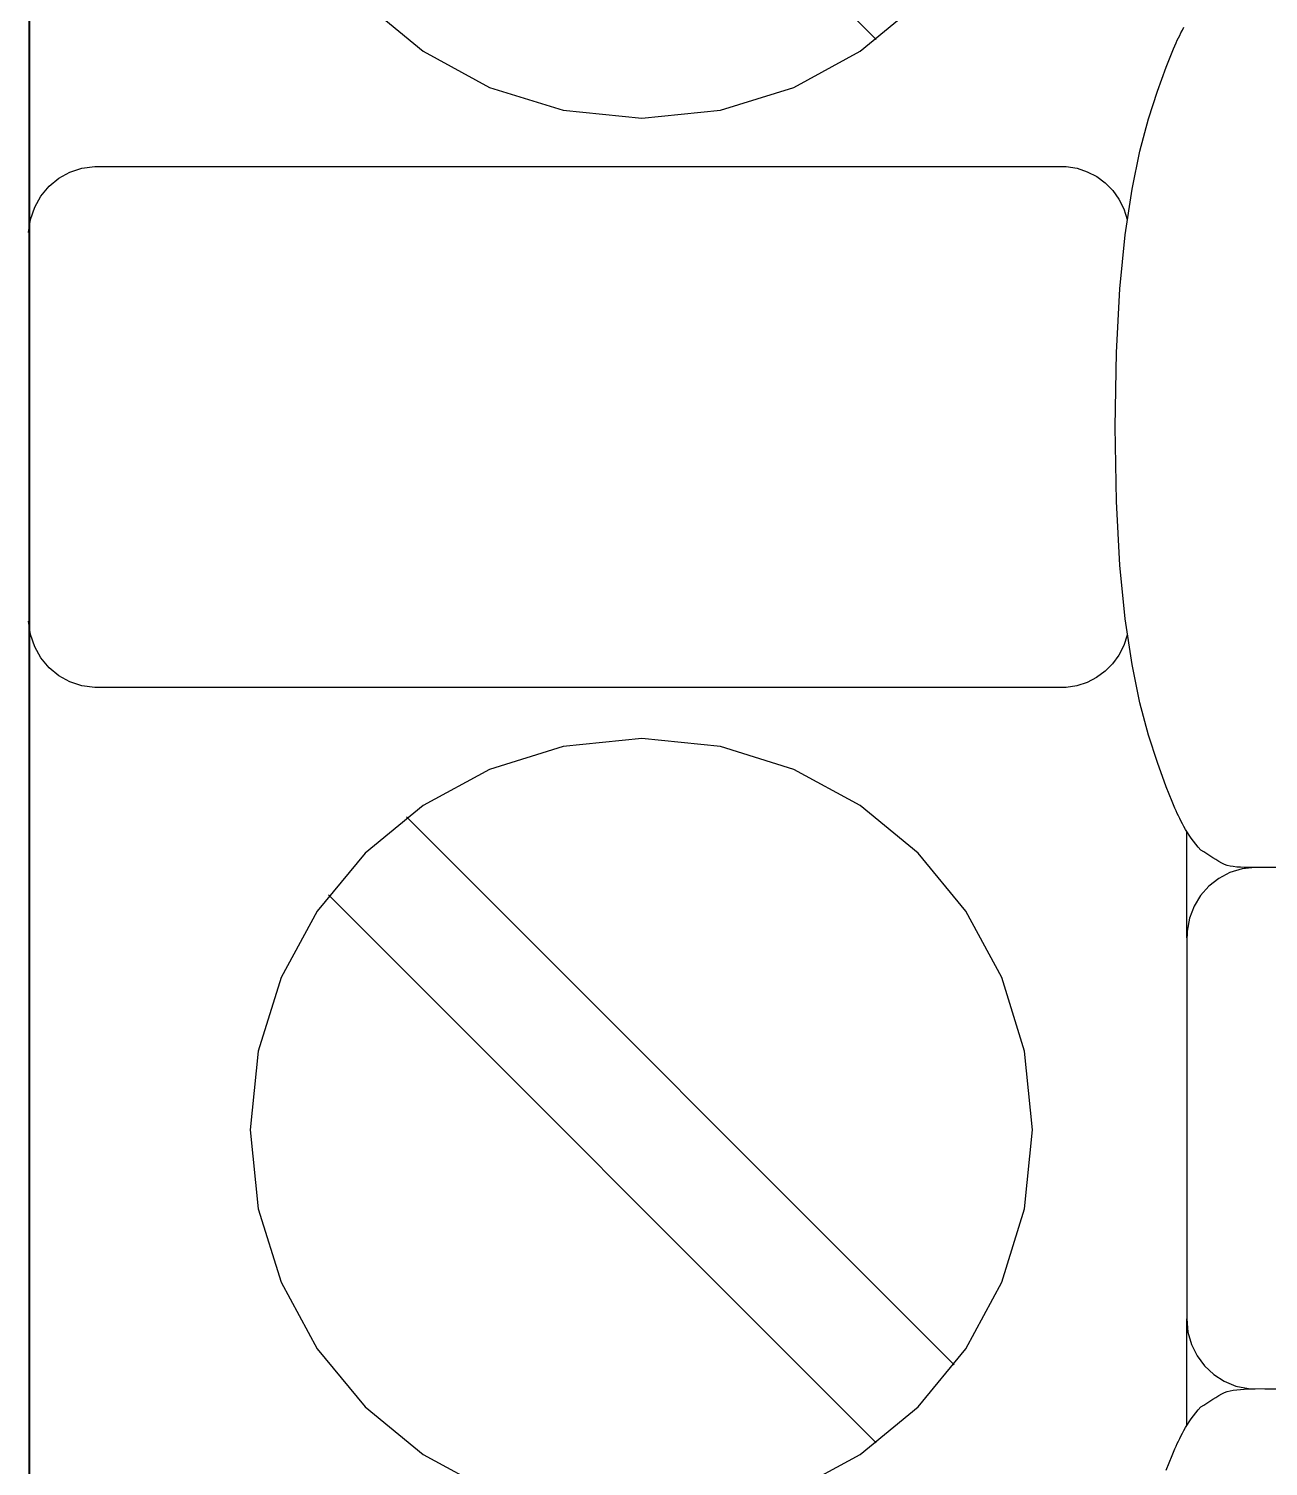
# Model space of a CAD drawing. Extents: x 1 to 47.7, y 0.2 to 35.
# Drawn here: x 34.958 to 35.488, y 17.591 to 18.205 of the extents above; entities that cross this region are included whole.
import ezdxf

# ---------------------------------------------------------------- set-up
doc = ezdxf.new("R2010")
doc.units = 0
doc.header["$MEASUREMENT"] = 0
for name, color, linetype in [('5_1___24__TARGET_LEDS___12', 7, 'CONTINUOUS'), ('6_1__EMPTY_IO_BOARD_POSITI', 7, 'CONTINUOUS'), ('6_2___8__INDEPENDENT_INPUT', 7, 'CONTINUOUS'), ('6_3___8__OPTOISO_INDEPENDE', 7, 'CONTINUOUS'), ('6_4___24__OPTOISO_INDEPEND', 7, 'CONTINUOUS'), ('6_5___8__INDEPENDENT_INPUT', 7, 'CONTINUOUS'), ('6_6___8__INDEPENDENT_INPUT', 7, 'CONTINUOUS'), ('6_7___8__OPTOISO_INDEPENDE', 7, 'CONTINUOUS'), ('6_8___8__OPTOISO_INDEPENDE', 7, 'CONTINUOUS')]:
    doc.layers.add(name, color=color, linetype=linetype)

msp = doc.modelspace()

# ---------------------------------------------------------------- linework, layer by layer
at = {"layer": '5_1___24__TARGET_LEDS___12'}
for points in [[(35.3205, 18.20065), (35.08623, 18.43491)], [(34.95807, 18.25673), (34.95807, 18.16432), (34.95807, 18.06523), (34.95807, 17.9599), (34.95807, 17.84878), (34.95807, 17.73232), (34.95807, 17.61096), (34.95807, 17.48514)], [(35.10191, 18.21609), (35.12671, 18.19565), (35.15515, 18.18022), (35.18656, 18.17046), (35.22027, 18.16706), (35.25395, 18.17046), (35.28532, 18.18022), (35.3137, 18.19565), (35.33842, 18.21609)], [(35.48256, 17.84659), (35.48106, 17.84659), (35.47949, 17.84662), (35.47789, 17.84666), (35.47629, 17.84674), (35.47473, 17.84687), (35.47324, 17.84704), (35.47187, 17.84726), (35.47065, 17.84756), (35.4695, 17.84798), (35.46826, 17.84857), (35.467, 17.84926), (35.46574, 17.85002), (35.46447, 17.85083), (35.4632, 17.85166), (35.46193, 17.8525), (35.46067, 17.85333), (35.45942, 17.85413), (35.45827, 17.85535), (35.4572, 17.85666), (35.45621, 17.85794), (35.45528, 17.8592), (35.45441, 17.86044), (35.45361, 17.86168), (35.45285, 17.86291), (35.45214, 17.86414), (35.45147, 17.86537), (35.45086, 17.86654), (35.4503, 17.86764), (35.44977, 17.86869), (35.44926, 17.86976), (35.44875, 17.87087), (35.44822, 17.87206), (35.44766, 17.87339), (35.44704, 17.87489), (35.44456, 17.88121), (35.44075, 17.89149), (35.43693, 17.90328), (35.43327, 17.91709), (35.42991, 17.93347), (35.42703, 17.95293), (35.42477, 17.976), (35.4233, 18.0032), (35.42277, 18.03506), (35.4233, 18.06692), (35.42477, 18.09412), (35.42703, 18.11719), (35.42991, 18.13665), (35.43327, 18.15302), (35.43693, 18.16684), (35.44075, 18.17863), (35.44456, 18.18891), (35.44704, 18.19522), (35.44766, 18.19672), (35.44822, 18.19805), (35.44875, 18.19925), (35.44926, 18.20036), (35.44977, 18.20142), (35.4503, 18.20248), (35.45086, 18.20357), (35.45147, 18.20474), (35.45214, 18.20598)], [(34.95794, 18.11812), (34.95878, 18.12377), (34.96059, 18.12902), (34.96327, 18.13377), (34.96673, 18.13792), (34.97086, 18.14137), (34.97558, 18.144), (34.98076, 18.14572), (34.98632, 18.14642), (34.99907, 18.14643), (35.0384, 18.14643), (35.09721, 18.14643), (35.16724, 18.14643), (35.24023, 18.14643), (35.3079, 18.14643), (35.36199, 18.14643), (35.39423, 18.14643), (35.40173, 18.14636), (35.40639, 18.14563), (35.41077, 18.14418), (35.41481, 18.14207), (35.41846, 18.13936), (35.42165, 18.13611), (35.42432, 18.13239), (35.42642, 18.12826), (35.42789, 18.12378)], [(35.42789, 17.946), (35.42639, 17.94157), (35.42427, 17.93748), (35.42159, 17.93379), (35.4184, 17.93058), (35.41475, 17.9279), (35.41072, 17.92581), (35.40636, 17.92438), (35.40172, 17.92366), (35.39423, 17.92359), (35.36199, 17.92359), (35.3079, 17.92359), (35.24023, 17.92359), (35.16724, 17.92359), (35.09721, 17.92359), (35.0384, 17.92359), (34.99907, 17.92359), (34.98632, 17.9236), (34.98076, 17.9243), (34.97558, 17.92602), (34.97086, 17.92866), (34.96673, 17.9321), (34.96327, 17.93625), (34.96059, 17.94101), (34.95878, 17.94626), (34.95794, 17.95192)], [(35.28532, 17.58021), (35.3137, 17.59564), (35.33842, 17.61609), (35.35882, 17.64086), (35.37422, 17.6693), (35.38395, 17.70073), (35.38734, 17.73449), (35.38395, 17.76819), (35.37422, 17.79958), (35.35882, 17.82799), (35.33842, 17.85275), (35.3137, 17.87317), (35.28532, 17.8886), (35.25395, 17.89835), (35.22027, 17.90175), (35.18656, 17.89835), (35.15515, 17.8886), (35.12671, 17.87317), (35.10191, 17.85275), (35.08145, 17.82799), (35.06599, 17.79958), (35.05622, 17.76819), (35.05282, 17.73449), (35.05622, 17.70073), (35.06599, 17.6693), (35.08145, 17.64086), (35.10191, 17.61609), (35.12671, 17.59564), (35.15515, 17.58021)], [(35.35392, 17.63406), (35.11966, 17.86833)], [(35.45331, 17.8166), (35.45331, 17.86215)], [(35.49826, 17.84659), (35.48256, 17.84659), (35.477, 17.84605), (35.47179, 17.84449), (35.46703, 17.84202), (35.46283, 17.83874), (35.45927, 17.83474), (35.45645, 17.83014), (35.45448, 17.82502), (35.45345, 17.81949), (35.45331, 17.81497), (35.45331, 17.80317), (35.45331, 17.78262), (35.45331, 17.7565), (35.45331, 17.72799), (35.45331, 17.70028), (35.45331, 17.67655), (35.45331, 17.65997), (35.45331, 17.65374), (35.45384, 17.64804), (35.45536, 17.6427), (35.45776, 17.63783), (35.46096, 17.63351), (35.46485, 17.62986), (35.46935, 17.62697), (35.47434, 17.62494), (35.47974, 17.62388), (35.48665, 17.62374), (35.51638, 17.62374)], [(35.3205, 17.60064), (35.08623, 17.83491)], [(35.45331, 17.6082), (35.45331, 17.65374)], [(35.44456, 17.5889), (35.44704, 17.59522), (35.44766, 17.59672), (35.44822, 17.59805), (35.44875, 17.59925), (35.44926, 17.60036), (35.44977, 17.60142), (35.4503, 17.60248), (35.45086, 17.60357), (35.45147, 17.60474), (35.45214, 17.60597), (35.45285, 17.60721), (35.45361, 17.60843), (35.45441, 17.60967), (35.45528, 17.61091), (35.45621, 17.61217), (35.4572, 17.61345), (35.45827, 17.61476), (35.45942, 17.61599), (35.46067, 17.61678), (35.46193, 17.61761), (35.4632, 17.61845), (35.46447, 17.61929), (35.46574, 17.62009), (35.467, 17.62085), (35.46826, 17.62154), (35.4695, 17.62214), (35.47065, 17.62256), (35.47187, 17.62287), (35.47324, 17.62312), (35.47473, 17.62333), (35.47629, 17.62349), (35.47789, 17.6236), (35.47949, 17.62368), (35.48106, 17.62373), (35.48256, 17.62374)]]:
    msp.add_lwpolyline(points, dxfattribs=at)
at = {"layer": '6_1__EMPTY_IO_BOARD_POSITI'}
msp.add_lwpolyline([(34.95848, 17.5619), (34.95848, 17.64924), (34.95848, 17.73434), (34.95848, 17.81705), (34.95848, 17.89722), (34.95848, 17.9747), (34.95848, 18.04934), (34.95848, 18.12097), (34.95848, 18.18945), (34.95848, 18.25462)], dxfattribs=at)
at = {"layer": '6_2___8__INDEPENDENT_INPUT'}
for points in [[(35.3205, 18.20065), (35.08623, 18.43491)], [(34.95807, 18.25673), (34.95807, 18.16432), (34.95807, 18.06523), (34.95807, 17.9599), (34.95807, 17.84878), (34.95807, 17.73232), (34.95807, 17.61096), (34.95807, 17.48514)], [(35.10191, 18.21609), (35.12671, 18.19565), (35.15515, 18.18022), (35.18656, 18.17046), (35.22027, 18.16706), (35.25395, 18.17046), (35.28532, 18.18022), (35.3137, 18.19565), (35.33842, 18.21609)], [(35.48256, 17.84659), (35.48106, 17.84659), (35.47949, 17.84662), (35.47789, 17.84666), (35.47629, 17.84674), (35.47473, 17.84687), (35.47324, 17.84704), (35.47187, 17.84726), (35.47065, 17.84756), (35.4695, 17.84798), (35.46826, 17.84857), (35.467, 17.84926), (35.46574, 17.85002), (35.46447, 17.85083), (35.4632, 17.85166), (35.46193, 17.8525), (35.46067, 17.85333), (35.45942, 17.85413), (35.45827, 17.85535), (35.4572, 17.85666), (35.45621, 17.85794), (35.45528, 17.8592), (35.45441, 17.86044), (35.45361, 17.86168), (35.45285, 17.86291), (35.45214, 17.86414), (35.45147, 17.86537), (35.45086, 17.86654), (35.4503, 17.86764), (35.44977, 17.86869), (35.44926, 17.86976), (35.44875, 17.87087), (35.44822, 17.87206), (35.44766, 17.87339), (35.44704, 17.87489), (35.44456, 17.88121), (35.44075, 17.89149), (35.43693, 17.90328), (35.43327, 17.91709), (35.42991, 17.93347), (35.42703, 17.95293), (35.42477, 17.976), (35.4233, 18.0032), (35.42277, 18.03506), (35.4233, 18.06692), (35.42477, 18.09412), (35.42703, 18.11719), (35.42991, 18.13665), (35.43327, 18.15302), (35.43693, 18.16684), (35.44075, 18.17863), (35.44456, 18.18891), (35.44704, 18.19522), (35.44766, 18.19672), (35.44822, 18.19805), (35.44875, 18.19925), (35.44926, 18.20036), (35.44977, 18.20142), (35.4503, 18.20248), (35.45086, 18.20357), (35.45147, 18.20474), (35.45214, 18.20598)], [(34.95794, 18.11812), (34.95878, 18.12377), (34.96059, 18.12902), (34.96327, 18.13377), (34.96673, 18.13792), (34.97086, 18.14137), (34.97558, 18.144), (34.98076, 18.14572), (34.98632, 18.14642), (34.99907, 18.14643), (35.0384, 18.14643), (35.09721, 18.14643), (35.16724, 18.14643), (35.24023, 18.14643), (35.3079, 18.14643), (35.36199, 18.14643), (35.39423, 18.14643), (35.40173, 18.14636), (35.40639, 18.14563), (35.41077, 18.14418), (35.41481, 18.14207), (35.41846, 18.13936), (35.42165, 18.13611), (35.42432, 18.13239), (35.42642, 18.12826), (35.42789, 18.12378)], [(35.42789, 17.946), (35.42639, 17.94157), (35.42427, 17.93748), (35.42159, 17.93379), (35.4184, 17.93058), (35.41475, 17.9279), (35.41072, 17.92581), (35.40636, 17.92438), (35.40172, 17.92366), (35.39423, 17.92359), (35.36199, 17.92359), (35.3079, 17.92359), (35.24023, 17.92359), (35.16724, 17.92359), (35.09721, 17.92359), (35.0384, 17.92359), (34.99907, 17.92359), (34.98632, 17.9236), (34.98076, 17.9243), (34.97558, 17.92602), (34.97086, 17.92866), (34.96673, 17.9321), (34.96327, 17.93625), (34.96059, 17.94101), (34.95878, 17.94626), (34.95794, 17.95192)], [(35.28532, 17.58021), (35.3137, 17.59564), (35.33842, 17.61609), (35.35882, 17.64086), (35.37422, 17.6693), (35.38395, 17.70073), (35.38734, 17.73449), (35.38395, 17.76819), (35.37422, 17.79958), (35.35882, 17.82799), (35.33842, 17.85275), (35.3137, 17.87317), (35.28532, 17.8886), (35.25395, 17.89835), (35.22027, 17.90175), (35.18656, 17.89835), (35.15515, 17.8886), (35.12671, 17.87317), (35.10191, 17.85275), (35.08145, 17.82799), (35.06599, 17.79958), (35.05622, 17.76819), (35.05282, 17.73449), (35.05622, 17.70073), (35.06599, 17.6693), (35.08145, 17.64086), (35.10191, 17.61609), (35.12671, 17.59564), (35.15515, 17.58021)], [(35.35392, 17.63406), (35.11966, 17.86833)], [(35.45331, 17.8166), (35.45331, 17.86215)], [(35.49826, 17.84659), (35.48256, 17.84659), (35.477, 17.84605), (35.47179, 17.84449), (35.46703, 17.84202), (35.46283, 17.83874), (35.45927, 17.83474), (35.45645, 17.83014), (35.45448, 17.82502), (35.45345, 17.81949), (35.45331, 17.81497), (35.45331, 17.80317), (35.45331, 17.78262), (35.45331, 17.7565), (35.45331, 17.72799), (35.45331, 17.70028), (35.45331, 17.67655), (35.45331, 17.65997), (35.45331, 17.65374), (35.45384, 17.64804), (35.45536, 17.6427), (35.45776, 17.63783), (35.46096, 17.63351), (35.46485, 17.62986), (35.46935, 17.62697), (35.47434, 17.62494), (35.47974, 17.62388), (35.48665, 17.62374), (35.51638, 17.62374)], [(35.3205, 17.60064), (35.08623, 17.83491)], [(35.45331, 17.6082), (35.45331, 17.65374)], [(35.44456, 17.5889), (35.44704, 17.59522), (35.44766, 17.59672), (35.44822, 17.59805), (35.44875, 17.59925), (35.44926, 17.60036), (35.44977, 17.60142), (35.4503, 17.60248), (35.45086, 17.60357), (35.45147, 17.60474), (35.45214, 17.60597), (35.45285, 17.60721), (35.45361, 17.60843), (35.45441, 17.60967), (35.45528, 17.61091), (35.45621, 17.61217), (35.4572, 17.61345), (35.45827, 17.61476), (35.45942, 17.61599), (35.46067, 17.61678), (35.46193, 17.61761), (35.4632, 17.61845), (35.46447, 17.61929), (35.46574, 17.62009), (35.467, 17.62085), (35.46826, 17.62154), (35.4695, 17.62214), (35.47065, 17.62256), (35.47187, 17.62287), (35.47324, 17.62312), (35.47473, 17.62333), (35.47629, 17.62349), (35.47789, 17.6236), (35.47949, 17.62368), (35.48106, 17.62373), (35.48256, 17.62374)]]:
    msp.add_lwpolyline(points, dxfattribs=at)
at = {"layer": '6_3___8__OPTOISO_INDEPENDE'}
for points in [[(35.3205, 18.20065), (35.08623, 18.43491)], [(34.95807, 18.25673), (34.95807, 18.16432), (34.95807, 18.06523), (34.95807, 17.9599), (34.95807, 17.84878), (34.95807, 17.73232), (34.95807, 17.61096), (34.95807, 17.48514)], [(35.10191, 18.21609), (35.12671, 18.19565), (35.15515, 18.18022), (35.18656, 18.17046), (35.22027, 18.16706), (35.25395, 18.17046), (35.28532, 18.18022), (35.3137, 18.19565), (35.33842, 18.21609)], [(35.48256, 17.84659), (35.48106, 17.84659), (35.47949, 17.84662), (35.47789, 17.84666), (35.47629, 17.84674), (35.47473, 17.84687), (35.47324, 17.84704), (35.47187, 17.84726), (35.47065, 17.84756), (35.4695, 17.84798), (35.46826, 17.84857), (35.467, 17.84926), (35.46574, 17.85002), (35.46447, 17.85083), (35.4632, 17.85166), (35.46193, 17.8525), (35.46067, 17.85333), (35.45942, 17.85413), (35.45827, 17.85535), (35.4572, 17.85666), (35.45621, 17.85794), (35.45528, 17.8592), (35.45441, 17.86044), (35.45361, 17.86168), (35.45285, 17.86291), (35.45214, 17.86414), (35.45147, 17.86537), (35.45086, 17.86654), (35.4503, 17.86764), (35.44977, 17.86869), (35.44926, 17.86976), (35.44875, 17.87087), (35.44822, 17.87206), (35.44766, 17.87339), (35.44704, 17.87489), (35.44456, 17.88121), (35.44075, 17.89149), (35.43693, 17.90328), (35.43327, 17.91709), (35.42991, 17.93347), (35.42703, 17.95293), (35.42477, 17.976), (35.4233, 18.0032), (35.42277, 18.03506), (35.4233, 18.06692), (35.42477, 18.09412), (35.42703, 18.11719), (35.42991, 18.13665), (35.43327, 18.15302), (35.43693, 18.16684), (35.44075, 18.17863), (35.44456, 18.18891), (35.44704, 18.19522), (35.44766, 18.19672), (35.44822, 18.19805), (35.44875, 18.19925), (35.44926, 18.20036), (35.44977, 18.20142), (35.4503, 18.20248), (35.45086, 18.20357), (35.45147, 18.20474), (35.45214, 18.20598)], [(34.95794, 18.11812), (34.95878, 18.12377), (34.96059, 18.12902), (34.96327, 18.13377), (34.96673, 18.13792), (34.97086, 18.14137), (34.97558, 18.144), (34.98076, 18.14572), (34.98632, 18.14642), (34.99907, 18.14643), (35.0384, 18.14643), (35.09721, 18.14643), (35.16724, 18.14643), (35.24023, 18.14643), (35.3079, 18.14643), (35.36199, 18.14643), (35.39423, 18.14643), (35.40173, 18.14636), (35.40639, 18.14563), (35.41077, 18.14418), (35.41481, 18.14207), (35.41846, 18.13936), (35.42165, 18.13611), (35.42432, 18.13239), (35.42642, 18.12826), (35.42789, 18.12378)], [(35.42789, 17.946), (35.42639, 17.94157), (35.42427, 17.93748), (35.42159, 17.93379), (35.4184, 17.93058), (35.41475, 17.9279), (35.41072, 17.92581), (35.40636, 17.92438), (35.40172, 17.92366), (35.39423, 17.92359), (35.36199, 17.92359), (35.3079, 17.92359), (35.24023, 17.92359), (35.16724, 17.92359), (35.09721, 17.92359), (35.0384, 17.92359), (34.99907, 17.92359), (34.98632, 17.9236), (34.98076, 17.9243), (34.97558, 17.92602), (34.97086, 17.92866), (34.96673, 17.9321), (34.96327, 17.93625), (34.96059, 17.94101), (34.95878, 17.94626), (34.95794, 17.95192)], [(35.28532, 17.58021), (35.3137, 17.59564), (35.33842, 17.61609), (35.35882, 17.64086), (35.37422, 17.6693), (35.38395, 17.70073), (35.38734, 17.73449), (35.38395, 17.76819), (35.37422, 17.79958), (35.35882, 17.82799), (35.33842, 17.85275), (35.3137, 17.87317), (35.28532, 17.8886), (35.25395, 17.89835), (35.22027, 17.90175), (35.18656, 17.89835), (35.15515, 17.8886), (35.12671, 17.87317), (35.10191, 17.85275), (35.08145, 17.82799), (35.06599, 17.79958), (35.05622, 17.76819), (35.05282, 17.73449), (35.05622, 17.70073), (35.06599, 17.6693), (35.08145, 17.64086), (35.10191, 17.61609), (35.12671, 17.59564), (35.15515, 17.58021)], [(35.35392, 17.63406), (35.11966, 17.86833)], [(35.45331, 17.8166), (35.45331, 17.86215)], [(35.49826, 17.84659), (35.48256, 17.84659), (35.477, 17.84605), (35.47179, 17.84449), (35.46703, 17.84202), (35.46283, 17.83874), (35.45927, 17.83474), (35.45645, 17.83014), (35.45448, 17.82502), (35.45345, 17.81949), (35.45331, 17.81497), (35.45331, 17.80317), (35.45331, 17.78262), (35.45331, 17.7565), (35.45331, 17.72799), (35.45331, 17.70028), (35.45331, 17.67655), (35.45331, 17.65997), (35.45331, 17.65374), (35.45384, 17.64804), (35.45536, 17.6427), (35.45776, 17.63783), (35.46096, 17.63351), (35.46485, 17.62986), (35.46935, 17.62697), (35.47434, 17.62494), (35.47974, 17.62388), (35.48665, 17.62374), (35.51638, 17.62374)], [(35.3205, 17.60064), (35.08623, 17.83491)], [(35.45331, 17.6082), (35.45331, 17.65374)], [(35.44456, 17.5889), (35.44704, 17.59522), (35.44766, 17.59672), (35.44822, 17.59805), (35.44875, 17.59925), (35.44926, 17.60036), (35.44977, 17.60142), (35.4503, 17.60248), (35.45086, 17.60357), (35.45147, 17.60474), (35.45214, 17.60597), (35.45285, 17.60721), (35.45361, 17.60843), (35.45441, 17.60967), (35.45528, 17.61091), (35.45621, 17.61217), (35.4572, 17.61345), (35.45827, 17.61476), (35.45942, 17.61599), (35.46067, 17.61678), (35.46193, 17.61761), (35.4632, 17.61845), (35.46447, 17.61929), (35.46574, 17.62009), (35.467, 17.62085), (35.46826, 17.62154), (35.4695, 17.62214), (35.47065, 17.62256), (35.47187, 17.62287), (35.47324, 17.62312), (35.47473, 17.62333), (35.47629, 17.62349), (35.47789, 17.6236), (35.47949, 17.62368), (35.48106, 17.62373), (35.48256, 17.62374)]]:
    msp.add_lwpolyline(points, dxfattribs=at)
at = {"layer": '6_4___24__OPTOISO_INDEPEND'}
for points in [[(35.3205, 18.20065), (35.08623, 18.43491)], [(34.95807, 18.25673), (34.95807, 18.16432), (34.95807, 18.06523), (34.95807, 17.9599), (34.95807, 17.84878), (34.95807, 17.73232), (34.95807, 17.61096), (34.95807, 17.48514)], [(35.10191, 18.21609), (35.12671, 18.19565), (35.15515, 18.18022), (35.18656, 18.17046), (35.22027, 18.16706), (35.25395, 18.17046), (35.28532, 18.18022), (35.3137, 18.19565), (35.33842, 18.21609)], [(35.48256, 17.84659), (35.48106, 17.84659), (35.47949, 17.84662), (35.47789, 17.84666), (35.47629, 17.84674), (35.47473, 17.84687), (35.47324, 17.84704), (35.47187, 17.84726), (35.47065, 17.84756), (35.4695, 17.84798), (35.46826, 17.84857), (35.467, 17.84926), (35.46574, 17.85002), (35.46447, 17.85083), (35.4632, 17.85166), (35.46193, 17.8525), (35.46067, 17.85333), (35.45942, 17.85413), (35.45827, 17.85535), (35.4572, 17.85666), (35.45621, 17.85794), (35.45528, 17.8592), (35.45441, 17.86044), (35.45361, 17.86168), (35.45285, 17.86291), (35.45214, 17.86414), (35.45147, 17.86537), (35.45086, 17.86654), (35.4503, 17.86764), (35.44977, 17.86869), (35.44926, 17.86976), (35.44875, 17.87087), (35.44822, 17.87206), (35.44766, 17.87339), (35.44704, 17.87489), (35.44456, 17.88121), (35.44075, 17.89149), (35.43693, 17.90328), (35.43327, 17.91709), (35.42991, 17.93347), (35.42703, 17.95293), (35.42477, 17.976), (35.4233, 18.0032), (35.42277, 18.03506), (35.4233, 18.06692), (35.42477, 18.09412), (35.42703, 18.11719), (35.42991, 18.13665), (35.43327, 18.15302), (35.43693, 18.16684), (35.44075, 18.17863), (35.44456, 18.18891), (35.44704, 18.19522), (35.44766, 18.19672), (35.44822, 18.19805), (35.44875, 18.19925), (35.44926, 18.20036), (35.44977, 18.20142), (35.4503, 18.20248), (35.45086, 18.20357), (35.45147, 18.20474), (35.45214, 18.20598)], [(34.95794, 18.11812), (34.95878, 18.12377), (34.96059, 18.12902), (34.96327, 18.13377), (34.96673, 18.13792), (34.97086, 18.14137), (34.97558, 18.144), (34.98076, 18.14572), (34.98632, 18.14642), (34.99907, 18.14643), (35.0384, 18.14643), (35.09721, 18.14643), (35.16724, 18.14643), (35.24023, 18.14643), (35.3079, 18.14643), (35.36199, 18.14643), (35.39423, 18.14643), (35.40173, 18.14636), (35.40639, 18.14563), (35.41077, 18.14418), (35.41481, 18.14207), (35.41846, 18.13936), (35.42165, 18.13611), (35.42432, 18.13239), (35.42642, 18.12826), (35.42789, 18.12378)], [(35.42789, 17.946), (35.42639, 17.94157), (35.42427, 17.93748), (35.42159, 17.93379), (35.4184, 17.93058), (35.41475, 17.9279), (35.41072, 17.92581), (35.40636, 17.92438), (35.40172, 17.92366), (35.39423, 17.92359), (35.36199, 17.92359), (35.3079, 17.92359), (35.24023, 17.92359), (35.16724, 17.92359), (35.09721, 17.92359), (35.0384, 17.92359), (34.99907, 17.92359), (34.98632, 17.9236), (34.98076, 17.9243), (34.97558, 17.92602), (34.97086, 17.92866), (34.96673, 17.9321), (34.96327, 17.93625), (34.96059, 17.94101), (34.95878, 17.94626), (34.95794, 17.95192)], [(35.28532, 17.58021), (35.3137, 17.59564), (35.33842, 17.61609), (35.35882, 17.64086), (35.37422, 17.6693), (35.38395, 17.70073), (35.38734, 17.73449), (35.38395, 17.76819), (35.37422, 17.79958), (35.35882, 17.82799), (35.33842, 17.85275), (35.3137, 17.87317), (35.28532, 17.8886), (35.25395, 17.89835), (35.22027, 17.90175), (35.18656, 17.89835), (35.15515, 17.8886), (35.12671, 17.87317), (35.10191, 17.85275), (35.08145, 17.82799), (35.06599, 17.79958), (35.05622, 17.76819), (35.05282, 17.73449), (35.05622, 17.70073), (35.06599, 17.6693), (35.08145, 17.64086), (35.10191, 17.61609), (35.12671, 17.59564), (35.15515, 17.58021)], [(35.35392, 17.63406), (35.11966, 17.86833)], [(35.45331, 17.8166), (35.45331, 17.86215)], [(35.49826, 17.84659), (35.48256, 17.84659), (35.477, 17.84605), (35.47179, 17.84449), (35.46703, 17.84202), (35.46283, 17.83874), (35.45927, 17.83474), (35.45645, 17.83014), (35.45448, 17.82502), (35.45345, 17.81949), (35.45331, 17.81497), (35.45331, 17.80317), (35.45331, 17.78262), (35.45331, 17.7565), (35.45331, 17.72799), (35.45331, 17.70028), (35.45331, 17.67655), (35.45331, 17.65997), (35.45331, 17.65374), (35.45384, 17.64804), (35.45536, 17.6427), (35.45776, 17.63783), (35.46096, 17.63351), (35.46485, 17.62986), (35.46935, 17.62697), (35.47434, 17.62494), (35.47974, 17.62388), (35.48665, 17.62374), (35.51638, 17.62374)], [(35.3205, 17.60064), (35.08623, 17.83491)], [(35.45331, 17.6082), (35.45331, 17.65374)], [(35.44456, 17.5889), (35.44704, 17.59522), (35.44766, 17.59672), (35.44822, 17.59805), (35.44875, 17.59925), (35.44926, 17.60036), (35.44977, 17.60142), (35.4503, 17.60248), (35.45086, 17.60357), (35.45147, 17.60474), (35.45214, 17.60597), (35.45285, 17.60721), (35.45361, 17.60843), (35.45441, 17.60967), (35.45528, 17.61091), (35.45621, 17.61217), (35.4572, 17.61345), (35.45827, 17.61476), (35.45942, 17.61599), (35.46067, 17.61678), (35.46193, 17.61761), (35.4632, 17.61845), (35.46447, 17.61929), (35.46574, 17.62009), (35.467, 17.62085), (35.46826, 17.62154), (35.4695, 17.62214), (35.47065, 17.62256), (35.47187, 17.62287), (35.47324, 17.62312), (35.47473, 17.62333), (35.47629, 17.62349), (35.47789, 17.6236), (35.47949, 17.62368), (35.48106, 17.62373), (35.48256, 17.62374)]]:
    msp.add_lwpolyline(points, dxfattribs=at)
at = {"layer": '6_5___8__INDEPENDENT_INPUT'}
for points in [[(35.3205, 18.20065), (35.08623, 18.43491)], [(34.95807, 18.25673), (34.95807, 18.16432), (34.95807, 18.06523), (34.95807, 17.9599), (34.95807, 17.84878), (34.95807, 17.73232), (34.95807, 17.61096), (34.95807, 17.48514)], [(35.10191, 18.21609), (35.12671, 18.19565), (35.15515, 18.18022), (35.18656, 18.17046), (35.22027, 18.16706), (35.25395, 18.17046), (35.28532, 18.18022), (35.3137, 18.19565), (35.33842, 18.21609)], [(35.48256, 17.84659), (35.48106, 17.84659), (35.47949, 17.84662), (35.47789, 17.84666), (35.47629, 17.84674), (35.47473, 17.84687), (35.47324, 17.84704), (35.47187, 17.84726), (35.47065, 17.84756), (35.4695, 17.84798), (35.46826, 17.84857), (35.467, 17.84926), (35.46574, 17.85002), (35.46447, 17.85083), (35.4632, 17.85166), (35.46193, 17.8525), (35.46067, 17.85333), (35.45942, 17.85413), (35.45827, 17.85535), (35.4572, 17.85666), (35.45621, 17.85794), (35.45528, 17.8592), (35.45441, 17.86044), (35.45361, 17.86168), (35.45285, 17.86291), (35.45214, 17.86414), (35.45147, 17.86537), (35.45086, 17.86654), (35.4503, 17.86764), (35.44977, 17.86869), (35.44926, 17.86976), (35.44875, 17.87087), (35.44822, 17.87206), (35.44766, 17.87339), (35.44704, 17.87489), (35.44456, 17.88121), (35.44075, 17.89149), (35.43693, 17.90328), (35.43327, 17.91709), (35.42991, 17.93347), (35.42703, 17.95293), (35.42477, 17.976), (35.4233, 18.0032), (35.42277, 18.03506), (35.4233, 18.06692), (35.42477, 18.09412), (35.42703, 18.11719), (35.42991, 18.13665), (35.43327, 18.15302), (35.43693, 18.16684), (35.44075, 18.17863), (35.44456, 18.18891), (35.44704, 18.19522), (35.44766, 18.19672), (35.44822, 18.19805), (35.44875, 18.19925), (35.44926, 18.20036), (35.44977, 18.20142), (35.4503, 18.20248), (35.45086, 18.20357), (35.45147, 18.20474), (35.45214, 18.20598)], [(34.95794, 18.11812), (34.95878, 18.12377), (34.96059, 18.12902), (34.96327, 18.13377), (34.96673, 18.13792), (34.97086, 18.14137), (34.97558, 18.144), (34.98076, 18.14572), (34.98632, 18.14642), (34.99907, 18.14643), (35.0384, 18.14643), (35.09721, 18.14643), (35.16724, 18.14643), (35.24023, 18.14643), (35.3079, 18.14643), (35.36199, 18.14643), (35.39423, 18.14643), (35.40173, 18.14636), (35.40639, 18.14563), (35.41077, 18.14418), (35.41481, 18.14207), (35.41846, 18.13936), (35.42165, 18.13611), (35.42432, 18.13239), (35.42642, 18.12826), (35.42789, 18.12378)], [(35.42789, 17.946), (35.42639, 17.94157), (35.42427, 17.93748), (35.42159, 17.93379), (35.4184, 17.93058), (35.41475, 17.9279), (35.41072, 17.92581), (35.40636, 17.92438), (35.40172, 17.92366), (35.39423, 17.92359), (35.36199, 17.92359), (35.3079, 17.92359), (35.24023, 17.92359), (35.16724, 17.92359), (35.09721, 17.92359), (35.0384, 17.92359), (34.99907, 17.92359), (34.98632, 17.9236), (34.98076, 17.9243), (34.97558, 17.92602), (34.97086, 17.92866), (34.96673, 17.9321), (34.96327, 17.93625), (34.96059, 17.94101), (34.95878, 17.94626), (34.95794, 17.95192)], [(35.28532, 17.58021), (35.3137, 17.59564), (35.33842, 17.61609), (35.35882, 17.64086), (35.37422, 17.6693), (35.38395, 17.70073), (35.38734, 17.73449), (35.38395, 17.76819), (35.37422, 17.79958), (35.35882, 17.82799), (35.33842, 17.85275), (35.3137, 17.87317), (35.28532, 17.8886), (35.25395, 17.89835), (35.22027, 17.90175), (35.18656, 17.89835), (35.15515, 17.8886), (35.12671, 17.87317), (35.10191, 17.85275), (35.08145, 17.82799), (35.06599, 17.79958), (35.05622, 17.76819), (35.05282, 17.73449), (35.05622, 17.70073), (35.06599, 17.6693), (35.08145, 17.64086), (35.10191, 17.61609), (35.12671, 17.59564), (35.15515, 17.58021)], [(35.35392, 17.63406), (35.11966, 17.86833)], [(35.45331, 17.8166), (35.45331, 17.86215)], [(35.49826, 17.84659), (35.48256, 17.84659), (35.477, 17.84605), (35.47179, 17.84449), (35.46703, 17.84202), (35.46283, 17.83874), (35.45927, 17.83474), (35.45645, 17.83014), (35.45448, 17.82502), (35.45345, 17.81949), (35.45331, 17.81497), (35.45331, 17.80317), (35.45331, 17.78262), (35.45331, 17.7565), (35.45331, 17.72799), (35.45331, 17.70028), (35.45331, 17.67655), (35.45331, 17.65997), (35.45331, 17.65374), (35.45384, 17.64804), (35.45536, 17.6427), (35.45776, 17.63783), (35.46096, 17.63351), (35.46485, 17.62986), (35.46935, 17.62697), (35.47434, 17.62494), (35.47974, 17.62388), (35.48665, 17.62374), (35.51638, 17.62374)], [(35.3205, 17.60064), (35.08623, 17.83491)], [(35.45331, 17.6082), (35.45331, 17.65374)], [(35.44456, 17.5889), (35.44704, 17.59522), (35.44766, 17.59672), (35.44822, 17.59805), (35.44875, 17.59925), (35.44926, 17.60036), (35.44977, 17.60142), (35.4503, 17.60248), (35.45086, 17.60357), (35.45147, 17.60474), (35.45214, 17.60597), (35.45285, 17.60721), (35.45361, 17.60843), (35.45441, 17.60967), (35.45528, 17.61091), (35.45621, 17.61217), (35.4572, 17.61345), (35.45827, 17.61476), (35.45942, 17.61599), (35.46067, 17.61678), (35.46193, 17.61761), (35.4632, 17.61845), (35.46447, 17.61929), (35.46574, 17.62009), (35.467, 17.62085), (35.46826, 17.62154), (35.4695, 17.62214), (35.47065, 17.62256), (35.47187, 17.62287), (35.47324, 17.62312), (35.47473, 17.62333), (35.47629, 17.62349), (35.47789, 17.6236), (35.47949, 17.62368), (35.48106, 17.62373), (35.48256, 17.62374)]]:
    msp.add_lwpolyline(points, dxfattribs=at)
at = {"layer": '6_6___8__INDEPENDENT_INPUT'}
for points in [[(35.3205, 18.20065), (35.08623, 18.43491)], [(34.95807, 18.25673), (34.95807, 18.16432), (34.95807, 18.06523), (34.95807, 17.9599), (34.95807, 17.84878), (34.95807, 17.73232), (34.95807, 17.61096), (34.95807, 17.48514)], [(35.10191, 18.21609), (35.12671, 18.19565), (35.15515, 18.18022), (35.18656, 18.17046), (35.22027, 18.16706), (35.25395, 18.17046), (35.28532, 18.18022), (35.3137, 18.19565), (35.33842, 18.21609)], [(35.48256, 17.84659), (35.48106, 17.84659), (35.47949, 17.84662), (35.47789, 17.84666), (35.47629, 17.84674), (35.47473, 17.84687), (35.47324, 17.84704), (35.47187, 17.84726), (35.47065, 17.84756), (35.4695, 17.84798), (35.46826, 17.84857), (35.467, 17.84926), (35.46574, 17.85002), (35.46447, 17.85083), (35.4632, 17.85166), (35.46193, 17.8525), (35.46067, 17.85333), (35.45942, 17.85413), (35.45827, 17.85535), (35.4572, 17.85666), (35.45621, 17.85794), (35.45528, 17.8592), (35.45441, 17.86044), (35.45361, 17.86168), (35.45285, 17.86291), (35.45214, 17.86414), (35.45147, 17.86537), (35.45086, 17.86654), (35.4503, 17.86764), (35.44977, 17.86869), (35.44926, 17.86976), (35.44875, 17.87087), (35.44822, 17.87206), (35.44766, 17.87339), (35.44704, 17.87489), (35.44456, 17.88121), (35.44075, 17.89149), (35.43693, 17.90328), (35.43327, 17.91709), (35.42991, 17.93347), (35.42703, 17.95293), (35.42477, 17.976), (35.4233, 18.0032), (35.42277, 18.03506), (35.4233, 18.06692), (35.42477, 18.09412), (35.42703, 18.11719), (35.42991, 18.13665), (35.43327, 18.15302), (35.43693, 18.16684), (35.44075, 18.17863), (35.44456, 18.18891), (35.44704, 18.19522), (35.44766, 18.19672), (35.44822, 18.19805), (35.44875, 18.19925), (35.44926, 18.20036), (35.44977, 18.20142), (35.4503, 18.20248), (35.45086, 18.20357), (35.45147, 18.20474), (35.45214, 18.20598)], [(34.95794, 18.11812), (34.95878, 18.12377), (34.96059, 18.12902), (34.96327, 18.13377), (34.96673, 18.13792), (34.97086, 18.14137), (34.97558, 18.144), (34.98076, 18.14572), (34.98632, 18.14642), (34.99907, 18.14643), (35.0384, 18.14643), (35.09721, 18.14643), (35.16724, 18.14643), (35.24023, 18.14643), (35.3079, 18.14643), (35.36199, 18.14643), (35.39423, 18.14643), (35.40173, 18.14636), (35.40639, 18.14563), (35.41077, 18.14418), (35.41481, 18.14207), (35.41846, 18.13936), (35.42165, 18.13611), (35.42432, 18.13239), (35.42642, 18.12826), (35.42789, 18.12378)], [(35.42789, 17.946), (35.42639, 17.94157), (35.42427, 17.93748), (35.42159, 17.93379), (35.4184, 17.93058), (35.41475, 17.9279), (35.41072, 17.92581), (35.40636, 17.92438), (35.40172, 17.92366), (35.39423, 17.92359), (35.36199, 17.92359), (35.3079, 17.92359), (35.24023, 17.92359), (35.16724, 17.92359), (35.09721, 17.92359), (35.0384, 17.92359), (34.99907, 17.92359), (34.98632, 17.9236), (34.98076, 17.9243), (34.97558, 17.92602), (34.97086, 17.92866), (34.96673, 17.9321), (34.96327, 17.93625), (34.96059, 17.94101), (34.95878, 17.94626), (34.95794, 17.95192)], [(35.28532, 17.58021), (35.3137, 17.59564), (35.33842, 17.61609), (35.35882, 17.64086), (35.37422, 17.6693), (35.38395, 17.70073), (35.38734, 17.73449), (35.38395, 17.76819), (35.37422, 17.79958), (35.35882, 17.82799), (35.33842, 17.85275), (35.3137, 17.87317), (35.28532, 17.8886), (35.25395, 17.89835), (35.22027, 17.90175), (35.18656, 17.89835), (35.15515, 17.8886), (35.12671, 17.87317), (35.10191, 17.85275), (35.08145, 17.82799), (35.06599, 17.79958), (35.05622, 17.76819), (35.05282, 17.73449), (35.05622, 17.70073), (35.06599, 17.6693), (35.08145, 17.64086), (35.10191, 17.61609), (35.12671, 17.59564), (35.15515, 17.58021)], [(35.35392, 17.63406), (35.11966, 17.86833)], [(35.45331, 17.8166), (35.45331, 17.86215)], [(35.49826, 17.84659), (35.48256, 17.84659), (35.477, 17.84605), (35.47179, 17.84449), (35.46703, 17.84202), (35.46283, 17.83874), (35.45927, 17.83474), (35.45645, 17.83014), (35.45448, 17.82502), (35.45345, 17.81949), (35.45331, 17.81497), (35.45331, 17.80317), (35.45331, 17.78262), (35.45331, 17.7565), (35.45331, 17.72799), (35.45331, 17.70028), (35.45331, 17.67655), (35.45331, 17.65997), (35.45331, 17.65374), (35.45384, 17.64804), (35.45536, 17.6427), (35.45776, 17.63783), (35.46096, 17.63351), (35.46485, 17.62986), (35.46935, 17.62697), (35.47434, 17.62494), (35.47974, 17.62388), (35.48665, 17.62374), (35.51638, 17.62374)], [(35.3205, 17.60064), (35.08623, 17.83491)], [(35.45331, 17.6082), (35.45331, 17.65374)], [(35.44456, 17.5889), (35.44704, 17.59522), (35.44766, 17.59672), (35.44822, 17.59805), (35.44875, 17.59925), (35.44926, 17.60036), (35.44977, 17.60142), (35.4503, 17.60248), (35.45086, 17.60357), (35.45147, 17.60474), (35.45214, 17.60597), (35.45285, 17.60721), (35.45361, 17.60843), (35.45441, 17.60967), (35.45528, 17.61091), (35.45621, 17.61217), (35.4572, 17.61345), (35.45827, 17.61476), (35.45942, 17.61599), (35.46067, 17.61678), (35.46193, 17.61761), (35.4632, 17.61845), (35.46447, 17.61929), (35.46574, 17.62009), (35.467, 17.62085), (35.46826, 17.62154), (35.4695, 17.62214), (35.47065, 17.62256), (35.47187, 17.62287), (35.47324, 17.62312), (35.47473, 17.62333), (35.47629, 17.62349), (35.47789, 17.6236), (35.47949, 17.62368), (35.48106, 17.62373), (35.48256, 17.62374)]]:
    msp.add_lwpolyline(points, dxfattribs=at)
at = {"layer": '6_7___8__OPTOISO_INDEPENDE'}
for points in [[(35.3205, 18.20065), (35.08623, 18.43491)], [(34.95807, 18.25673), (34.95807, 18.16432), (34.95807, 18.06523), (34.95807, 17.9599), (34.95807, 17.84878), (34.95807, 17.73232), (34.95807, 17.61096), (34.95807, 17.48514)], [(35.10191, 18.21609), (35.12671, 18.19565), (35.15515, 18.18022), (35.18656, 18.17046), (35.22027, 18.16706), (35.25395, 18.17046), (35.28532, 18.18022), (35.3137, 18.19565), (35.33842, 18.21609)], [(35.48256, 17.84659), (35.48106, 17.84659), (35.47949, 17.84662), (35.47789, 17.84666), (35.47629, 17.84674), (35.47473, 17.84687), (35.47324, 17.84704), (35.47187, 17.84726), (35.47065, 17.84756), (35.4695, 17.84798), (35.46826, 17.84857), (35.467, 17.84926), (35.46574, 17.85002), (35.46447, 17.85083), (35.4632, 17.85166), (35.46193, 17.8525), (35.46067, 17.85333), (35.45942, 17.85413), (35.45827, 17.85535), (35.4572, 17.85666), (35.45621, 17.85794), (35.45528, 17.8592), (35.45441, 17.86044), (35.45361, 17.86168), (35.45285, 17.86291), (35.45214, 17.86414), (35.45147, 17.86537), (35.45086, 17.86654), (35.4503, 17.86764), (35.44977, 17.86869), (35.44926, 17.86976), (35.44875, 17.87087), (35.44822, 17.87206), (35.44766, 17.87339), (35.44704, 17.87489), (35.44456, 17.88121), (35.44075, 17.89149), (35.43693, 17.90328), (35.43327, 17.91709), (35.42991, 17.93347), (35.42703, 17.95293), (35.42477, 17.976), (35.4233, 18.0032), (35.42277, 18.03506), (35.4233, 18.06692), (35.42477, 18.09412), (35.42703, 18.11719), (35.42991, 18.13665), (35.43327, 18.15302), (35.43693, 18.16684), (35.44075, 18.17863), (35.44456, 18.18891), (35.44704, 18.19522), (35.44766, 18.19672), (35.44822, 18.19805), (35.44875, 18.19925), (35.44926, 18.20036), (35.44977, 18.20142), (35.4503, 18.20248), (35.45086, 18.20357), (35.45147, 18.20474), (35.45214, 18.20598)], [(34.95794, 18.11812), (34.95878, 18.12377), (34.96059, 18.12902), (34.96327, 18.13377), (34.96673, 18.13792), (34.97086, 18.14137), (34.97558, 18.144), (34.98076, 18.14572), (34.98632, 18.14642), (34.99907, 18.14643), (35.0384, 18.14643), (35.09721, 18.14643), (35.16724, 18.14643), (35.24023, 18.14643), (35.3079, 18.14643), (35.36199, 18.14643), (35.39423, 18.14643), (35.40173, 18.14636), (35.40639, 18.14563), (35.41077, 18.14418), (35.41481, 18.14207), (35.41846, 18.13936), (35.42165, 18.13611), (35.42432, 18.13239), (35.42642, 18.12826), (35.42789, 18.12378)], [(35.42789, 17.946), (35.42639, 17.94157), (35.42427, 17.93748), (35.42159, 17.93379), (35.4184, 17.93058), (35.41475, 17.9279), (35.41072, 17.92581), (35.40636, 17.92438), (35.40172, 17.92366), (35.39423, 17.92359), (35.36199, 17.92359), (35.3079, 17.92359), (35.24023, 17.92359), (35.16724, 17.92359), (35.09721, 17.92359), (35.0384, 17.92359), (34.99907, 17.92359), (34.98632, 17.9236), (34.98076, 17.9243), (34.97558, 17.92602), (34.97086, 17.92866), (34.96673, 17.9321), (34.96327, 17.93625), (34.96059, 17.94101), (34.95878, 17.94626), (34.95794, 17.95192)], [(35.28532, 17.58021), (35.3137, 17.59564), (35.33842, 17.61609), (35.35882, 17.64086), (35.37422, 17.6693), (35.38395, 17.70073), (35.38734, 17.73449), (35.38395, 17.76819), (35.37422, 17.79958), (35.35882, 17.82799), (35.33842, 17.85275), (35.3137, 17.87317), (35.28532, 17.8886), (35.25395, 17.89835), (35.22027, 17.90175), (35.18656, 17.89835), (35.15515, 17.8886), (35.12671, 17.87317), (35.10191, 17.85275), (35.08145, 17.82799), (35.06599, 17.79958), (35.05622, 17.76819), (35.05282, 17.73449), (35.05622, 17.70073), (35.06599, 17.6693), (35.08145, 17.64086), (35.10191, 17.61609), (35.12671, 17.59564), (35.15515, 17.58021)], [(35.35392, 17.63406), (35.11966, 17.86833)], [(35.45331, 17.8166), (35.45331, 17.86215)], [(35.49826, 17.84659), (35.48256, 17.84659), (35.477, 17.84605), (35.47179, 17.84449), (35.46703, 17.84202), (35.46283, 17.83874), (35.45927, 17.83474), (35.45645, 17.83014), (35.45448, 17.82502), (35.45345, 17.81949), (35.45331, 17.81497), (35.45331, 17.80317), (35.45331, 17.78262), (35.45331, 17.7565), (35.45331, 17.72799), (35.45331, 17.70028), (35.45331, 17.67655), (35.45331, 17.65997), (35.45331, 17.65374), (35.45384, 17.64804), (35.45536, 17.6427), (35.45776, 17.63783), (35.46096, 17.63351), (35.46485, 17.62986), (35.46935, 17.62697), (35.47434, 17.62494), (35.47974, 17.62388), (35.48665, 17.62374), (35.51638, 17.62374)], [(35.3205, 17.60064), (35.08623, 17.83491)], [(35.45331, 17.6082), (35.45331, 17.65374)], [(35.44456, 17.5889), (35.44704, 17.59522), (35.44766, 17.59672), (35.44822, 17.59805), (35.44875, 17.59925), (35.44926, 17.60036), (35.44977, 17.60142), (35.4503, 17.60248), (35.45086, 17.60357), (35.45147, 17.60474), (35.45214, 17.60597), (35.45285, 17.60721), (35.45361, 17.60843), (35.45441, 17.60967), (35.45528, 17.61091), (35.45621, 17.61217), (35.4572, 17.61345), (35.45827, 17.61476), (35.45942, 17.61599), (35.46067, 17.61678), (35.46193, 17.61761), (35.4632, 17.61845), (35.46447, 17.61929), (35.46574, 17.62009), (35.467, 17.62085), (35.46826, 17.62154), (35.4695, 17.62214), (35.47065, 17.62256), (35.47187, 17.62287), (35.47324, 17.62312), (35.47473, 17.62333), (35.47629, 17.62349), (35.47789, 17.6236), (35.47949, 17.62368), (35.48106, 17.62373), (35.48256, 17.62374)]]:
    msp.add_lwpolyline(points, dxfattribs=at)
at = {"layer": '6_8___8__OPTOISO_INDEPENDE'}
for points in [[(35.3205, 18.20065), (35.08623, 18.43491)], [(34.95807, 18.25673), (34.95807, 18.16432), (34.95807, 18.06523), (34.95807, 17.9599), (34.95807, 17.84878), (34.95807, 17.73232), (34.95807, 17.61096), (34.95807, 17.48514)], [(35.10191, 18.21609), (35.12671, 18.19565), (35.15515, 18.18022), (35.18656, 18.17046), (35.22027, 18.16706), (35.25395, 18.17046), (35.28532, 18.18022), (35.3137, 18.19565), (35.33842, 18.21609)], [(35.48256, 17.84659), (35.48106, 17.84659), (35.47949, 17.84662), (35.47789, 17.84666), (35.47629, 17.84674), (35.47473, 17.84687), (35.47324, 17.84704), (35.47187, 17.84726), (35.47065, 17.84756), (35.4695, 17.84798), (35.46826, 17.84857), (35.467, 17.84926), (35.46574, 17.85002), (35.46447, 17.85083), (35.4632, 17.85166), (35.46193, 17.8525), (35.46067, 17.85333), (35.45942, 17.85413), (35.45827, 17.85535), (35.4572, 17.85666), (35.45621, 17.85794), (35.45528, 17.8592), (35.45441, 17.86044), (35.45361, 17.86168), (35.45285, 17.86291), (35.45214, 17.86414), (35.45147, 17.86537), (35.45086, 17.86654), (35.4503, 17.86764), (35.44977, 17.86869), (35.44926, 17.86976), (35.44875, 17.87087), (35.44822, 17.87206), (35.44766, 17.87339), (35.44704, 17.87489), (35.44456, 17.88121), (35.44075, 17.89149), (35.43693, 17.90328), (35.43327, 17.91709), (35.42991, 17.93347), (35.42703, 17.95293), (35.42477, 17.976), (35.4233, 18.0032), (35.42277, 18.03506), (35.4233, 18.06692), (35.42477, 18.09412), (35.42703, 18.11719), (35.42991, 18.13665), (35.43327, 18.15302), (35.43693, 18.16684), (35.44075, 18.17863), (35.44456, 18.18891), (35.44704, 18.19522), (35.44766, 18.19672), (35.44822, 18.19805), (35.44875, 18.19925), (35.44926, 18.20036), (35.44977, 18.20142), (35.4503, 18.20248), (35.45086, 18.20357), (35.45147, 18.20474), (35.45214, 18.20598)], [(34.95794, 18.11812), (34.95878, 18.12377), (34.96059, 18.12902), (34.96327, 18.13377), (34.96673, 18.13792), (34.97086, 18.14137), (34.97558, 18.144), (34.98076, 18.14572), (34.98632, 18.14642), (34.99907, 18.14643), (35.0384, 18.14643), (35.09721, 18.14643), (35.16724, 18.14643), (35.24023, 18.14643), (35.3079, 18.14643), (35.36199, 18.14643), (35.39423, 18.14643), (35.40173, 18.14636), (35.40639, 18.14563), (35.41077, 18.14418), (35.41481, 18.14207), (35.41846, 18.13936), (35.42165, 18.13611), (35.42432, 18.13239), (35.42642, 18.12826), (35.42789, 18.12378)], [(35.42789, 17.946), (35.42639, 17.94157), (35.42427, 17.93748), (35.42159, 17.93379), (35.4184, 17.93058), (35.41475, 17.9279), (35.41072, 17.92581), (35.40636, 17.92438), (35.40172, 17.92366), (35.39423, 17.92359), (35.36199, 17.92359), (35.3079, 17.92359), (35.24023, 17.92359), (35.16724, 17.92359), (35.09721, 17.92359), (35.0384, 17.92359), (34.99907, 17.92359), (34.98632, 17.9236), (34.98076, 17.9243), (34.97558, 17.92602), (34.97086, 17.92866), (34.96673, 17.9321), (34.96327, 17.93625), (34.96059, 17.94101), (34.95878, 17.94626), (34.95794, 17.95192)], [(35.28532, 17.58021), (35.3137, 17.59564), (35.33842, 17.61609), (35.35882, 17.64086), (35.37422, 17.6693), (35.38395, 17.70073), (35.38734, 17.73449), (35.38395, 17.76819), (35.37422, 17.79958), (35.35882, 17.82799), (35.33842, 17.85275), (35.3137, 17.87317), (35.28532, 17.8886), (35.25395, 17.89835), (35.22027, 17.90175), (35.18656, 17.89835), (35.15515, 17.8886), (35.12671, 17.87317), (35.10191, 17.85275), (35.08145, 17.82799), (35.06599, 17.79958), (35.05622, 17.76819), (35.05282, 17.73449), (35.05622, 17.70073), (35.06599, 17.6693), (35.08145, 17.64086), (35.10191, 17.61609), (35.12671, 17.59564), (35.15515, 17.58021)], [(35.35392, 17.63406), (35.11966, 17.86833)], [(35.45331, 17.8166), (35.45331, 17.86215)], [(35.49826, 17.84659), (35.48256, 17.84659), (35.477, 17.84605), (35.47179, 17.84449), (35.46703, 17.84202), (35.46283, 17.83874), (35.45927, 17.83474), (35.45645, 17.83014), (35.45448, 17.82502), (35.45345, 17.81949), (35.45331, 17.81497), (35.45331, 17.80317), (35.45331, 17.78262), (35.45331, 17.7565), (35.45331, 17.72799), (35.45331, 17.70028), (35.45331, 17.67655), (35.45331, 17.65997), (35.45331, 17.65374), (35.45384, 17.64804), (35.45536, 17.6427), (35.45776, 17.63783), (35.46096, 17.63351), (35.46485, 17.62986), (35.46935, 17.62697), (35.47434, 17.62494), (35.47974, 17.62388), (35.48665, 17.62374), (35.51638, 17.62374)], [(35.3205, 17.60064), (35.08623, 17.83491)], [(35.45331, 17.6082), (35.45331, 17.65374)], [(35.44456, 17.5889), (35.44704, 17.59522), (35.44766, 17.59672), (35.44822, 17.59805), (35.44875, 17.59925), (35.44926, 17.60036), (35.44977, 17.60142), (35.4503, 17.60248), (35.45086, 17.60357), (35.45147, 17.60474), (35.45214, 17.60597), (35.45285, 17.60721), (35.45361, 17.60843), (35.45441, 17.60967), (35.45528, 17.61091), (35.45621, 17.61217), (35.4572, 17.61345), (35.45827, 17.61476), (35.45942, 17.61599), (35.46067, 17.61678), (35.46193, 17.61761), (35.4632, 17.61845), (35.46447, 17.61929), (35.46574, 17.62009), (35.467, 17.62085), (35.46826, 17.62154), (35.4695, 17.62214), (35.47065, 17.62256), (35.47187, 17.62287), (35.47324, 17.62312), (35.47473, 17.62333), (35.47629, 17.62349), (35.47789, 17.6236), (35.47949, 17.62368), (35.48106, 17.62373), (35.48256, 17.62374)]]:
    msp.add_lwpolyline(points, dxfattribs=at)

doc.saveas('drawing.dxf')
